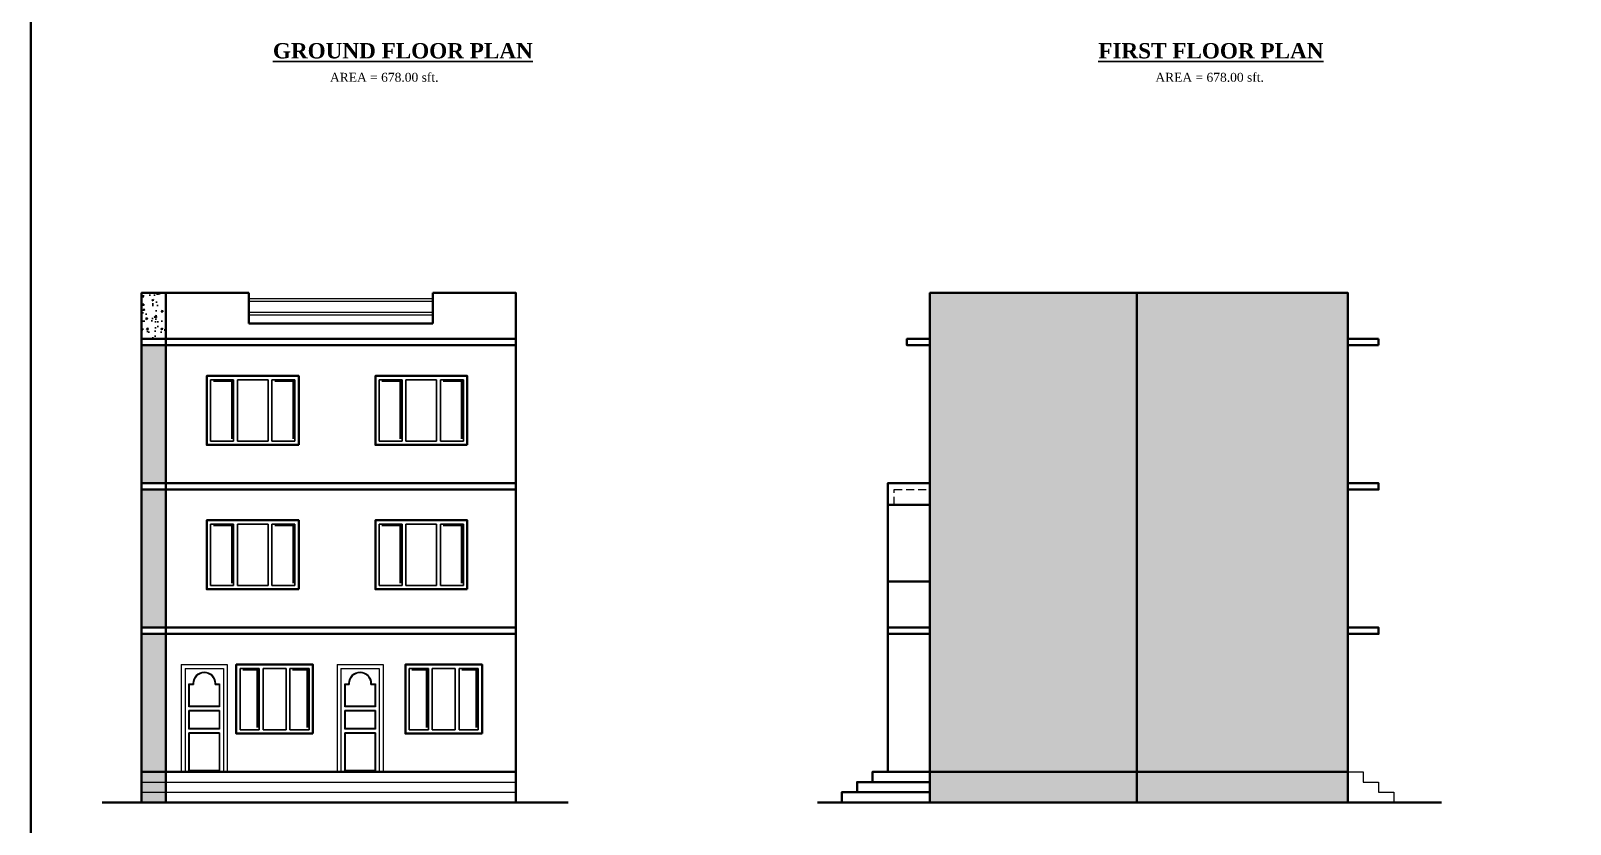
# Model space of a CAD drawing. Header units: feet. Extents: x 4160 to 31260, y -20219 to -1382.
# Drawn here: x 17057 to 18262, y -7795 to -7173 of the extents above; entities that cross this region are included whole.
import ezdxf

# ---------------------------------------------------------------- set-up
doc = ezdxf.new("R2010")
doc.units = ezdxf.units.FT
doc.header["$LTSCALE"] = 50
doc.header["$MEASUREMENT"] = 0
doc.linetypes.add('HIDDEN', pattern=[0.375, 0.25, -0.125])
for name, color, linetype, lineweight in [('DIMENSION', 142, 'Continuous', 13), ('DOOR ELEVATION', 21, 'Continuous', 15), ('stair', 140, 'Continuous', 18), ('wall', 6, 'Continuous', 40)]:
    doc.layers.add(name, color=color, linetype=linetype, lineweight=lineweight)
doc.layers.add('Hatch', color=30, linetype='Continuous')
doc.layers.add('Text', color=7, linetype='Continuous')
doc.styles.add('7 INCH', font='times.ttf', dxfattribs={"height": 7})

# ---------------------------------------------------------------- blocks, each defined once
blk = doc.blocks.new('D31')
at = {"layer": 'DOOR ELEVATION'}
for p, q in [((-36, 84), (-36, 0)), ((-36, 84), (0, 84)), ((-33, 81), (-33, 0)), ((-33, 81), (-3, 81)), ((-3, 81), (-3, 0)), ((0, 84), (0, 0)), ((-30, 51), (-30, 69)), ((-30, 69), (-27, 69)), ((-29.5, 51.5), (-29.5, 68.5)), ((-29.5, 68.5), (-26.5, 68.5)), ((-9.5, 68.5), (-6.5, 68.5)), ((-9, 69), (-6, 69)), ((-6.5, 68.5), (-6.5, 51.5)), ((-6, 69), (-6, 51)), ((-6, 51), (-30, 51)), ((-6.5, 51.5), (-29.5, 51.5)), ((-6, 48), (-30, 48)), ((-30, 33.5), (-30, 48)), ((-6.5, 47.5), (-29.5, 47.5)), ((-29.5, 34), (-29.5, 47.5)), ((-6.5, 47.5), (-6.5, 34)), ((-6, 48), (-6, 33.5)), ((-6, 33.5), (-30, 33.5)), ((-30, 0.5), (-30, 30.5)), ((-6, 30.5), (-30, 30.5)), ((-6.5, 34), (-29.5, 34)), ((-29.5, 1), (-29.5, 30)), ((-6.5, 30), (-29.5, 30)), ((-6.5, 30), (-6.5, 1)), ((-6, 30.5), (-6, 0.5)), ((-36, 0), (-33, 0)), ((-33, 0.5), (-3, 0.5)), ((-6, 0.5), (-30, 0.5)), ((-6.5, 1), (-29.5, 1)), ((-3, 0), (0, 0))]:
    blk.add_line(p, q, dxfattribs=at)
for radius, start, end in [(9, 0, 180), (8.5, 356.6277, 183.3723)]:
    blk.add_arc((-18, 69), radius, start, end, dxfattribs=at)

msp = doc.modelspace()

# ---------------------------------------------------------------- hatches: boundary and pattern name
at = {"layer": 'Hatch', "ltscale": 0.1}
h = msp.add_hatch(dxfattribs=at)
h.set_pattern_fill('AR-CONC', color=256, scale=2)
h.set_pattern_definition([(50, (1983.95, 121.14), (14.345204, -1.255043), [1.5, -16.5]), (355, (1983.95, 121.14), (-2.775027, 15.043843), [1.2, -13.2]), (100.45144, (1985.145, 121.036), (11.570177, 13.7888), [1.274804, -14.022842]), (46.1842, (1983.95, 125.14), (21.344827, -3.310386), [2.25, -24.75]), (96.63564, (1985.729, 124.864), (18.69324, 19.482372), [1.912207, -21.034275]), (351.18416, (1983.95, 125.14), (18.69324, 19.482372), [1.8, -19.8]), (21, (1985.95, 124.14), (11.938141, -8.052378), [1.5, -16.5]), (326, (1985.95, 124.14), (4.866307, 14.503001), [1.2, -13.2]), (71.451445, (1986.945, 123.469), (16.804448, 6.450623), [1.274804, -14.022842]), (37.5, (1983.95, 121.1403), (0.2431971, 6.657877), [0, -13.04, 0, -13.4, 0, -13.25]), (7.5, (1983.95, 121.14), (5.2613907, 7.8882342), [0, -7.64, 0, -12.74, 0, -5.05]), (327.5, (1979.49, 121.1403), (10.6764487, -0.4510974), [0, -5, 0, -15.6, 0, -20.7]), (317.5, (1977.49, 121.14), (11.6637234, 2.0020996), [0, -6.5, 0, -10.36, 0, -14.7])])
h.paths.add_polyline_path([(17162.89, -7378.57), (17143.82, -7378.57), (17143.82, -7414.57), (17162.89, -7414.57)])
h = msp.add_hatch(dxfattribs=at)
h.set_pattern_fill('AR-CONC', color=256, scale=2)
h.set_pattern_definition([(50, (4707.869, 781.151), (14.345204, -1.255043), [1.5, -16.5]), (355, (4707.869, 781.151), (-2.775027, 15.043843), [1.2, -13.2]), (100.45144, (4709.064, 781.047), (11.570177, 13.7888), [1.274804, -14.022842]), (46.1842, (4707.869, 785.151), (21.344827, -3.310386), [2.25, -24.75]), (96.63564, (4709.647, 784.875), (18.69324, 19.482372), [1.912207, -21.034275]), (351.18416, (4707.869, 785.151), (18.69324, 19.482372), [1.8, -19.8]), (21, (4709.869, 784.151), (11.938141, -8.052378), [1.5, -16.5]), (326, (4709.869, 784.151), (4.866307, 14.503001), [1.2, -13.2]), (71.45144, (4710.864, 783.48), (16.804448, 6.450623), [1.274804, -14.022842]), (37.5, (4707.8687, 781.151), (0.2431971, 6.657877), [0, -13.04, 0, -13.4, 0, -13.25]), (7.5, (4707.869, 781.151), (5.2613907, 7.8882342), [0, -7.64, 0, -12.74, 0, -5.05]), (327.5, (4703.4087, 781.151), (10.6764487, -0.4510974), [0, -5, 0, -15.6, 0, -20.7]), (317.5, (4701.409, 781.151), (11.6637234, 2.0020996), [0, -6.5, 0, -10.36, 0, -14.7])])
h.paths.add_polyline_path([(17922.93, -7640.57), (17760.93, -7640.57), (17760.93, -7753.57), (17922.93, -7753.57)])
h.paths.add_polyline_path([(17922.93, -7753.57), (17760.93, -7753.57), (17760.93, -7777.57), (17922.93, -7777.57)])
h.paths.add_polyline_path([(18088.11, -7753.57), (17922.93, -7753.57), (17922.93, -7777.57), (18088.11, -7777.57)])
h.paths.add_polyline_path([(18088.11, -7640.57), (17922.93, -7640.57), (17922.93, -7753.57), (18088.11, -7753.57)])
h.paths.add_polyline_path([(18088.11, -7527.57), (17922.93, -7527.57), (17922.93, -7640.57), (18088.11, -7640.57)])
h.paths.add_polyline_path([(17922.93, -7527.57), (17760.93, -7527.57), (17760.93, -7640.57), (17922.93, -7640.57)])
h.paths.add_polyline_path([(17922.93, -7414.57), (17760.93, -7414.57), (17760.93, -7527.57), (17922.93, -7527.57)])
h.paths.add_polyline_path([(18088.11, -7414.57), (17922.93, -7414.57), (17922.93, -7527.57), (18088.11, -7527.57)])
h.paths.add_polyline_path([(18088.11, -7378.57), (17922.93, -7378.57), (17922.93, -7414.57), (18088.11, -7414.57)])
h.paths.add_polyline_path([(17922.93, -7378.57), (17760.93, -7378.57), (17760.93, -7414.57), (17922.93, -7414.57)])
h = msp.add_hatch(dxfattribs=at)
h.set_pattern_fill('AR-CONC', color=256, scale=2)
h.set_pattern_definition([(50, (1983.95, 109.14), (14.345204, -1.255043), [1.5, -16.5]), (355, (1983.95, 109.14), (-2.775027, 15.043843), [1.2, -13.2]), (100.45144, (1985.145, 109.036), (11.570177, 13.7888), [1.274804, -14.022842]), (46.1842, (1983.95, 113.14), (21.344827, -3.310386), [2.25, -24.75]), (96.63564, (1985.729, 112.864), (18.69324, 19.482372), [1.912207, -21.034275]), (351.18416, (1983.95, 113.14), (18.69324, 19.482372), [1.8, -19.8]), (21, (1985.95, 112.14), (11.938141, -8.052378), [1.5, -16.5]), (326, (1985.95, 112.14), (4.866307, 14.503001), [1.2, -13.2]), (71.451445, (1986.945, 111.469), (16.804448, 6.450623), [1.274804, -14.022842]), (37.5, (1983.95, 109.1403), (0.2431971, 6.657877), [0, -13.04, 0, -13.4, 0, -13.25]), (7.5, (1983.95, 109.14), (5.2613907, 7.8882342), [0, -7.64, 0, -12.74, 0, -5.05]), (327.5, (1979.49, 109.1403), (10.6764487, -0.4510974), [0, -5, 0, -15.6, 0, -20.7]), (317.5, (1977.49, 109.14), (11.6637234, 2.0020996), [0, -6.5, 0, -10.36, 0, -14.7])])
h.paths.add_polyline_path([(17162.89, -7753.57), (17143.82, -7753.57), (17143.82, -7777.57), (17162.89, -7777.57)])
h.paths.add_polyline_path([(17162.89, -7645.57), (17143.82, -7645.57), (17143.82, -7753.57), (17162.89, -7753.57)])
h.paths.add_polyline_path([(17162.89, -7532.57), (17143.82, -7532.57), (17143.82, -7640.57), (17162.89, -7640.57)])
h.paths.add_polyline_path([(17162.89, -7419.57), (17143.82, -7419.57), (17143.82, -7527.57), (17162.89, -7527.57)])

# ---------------------------------------------------------------- linework, layer by layer
at = {"layer": 'DIMENSION', "ltscale": 0.1}
for p, q in [((17227.83, -7382.97), (17371.83, -7382.97)), ((17227.83, -7384.97), (17371.83, -7384.97)), ((17227.83, -7393.65), (17371.83, -7393.65)), ((17227.83, -7395.65), (17371.83, -7395.65))]:
    msp.add_line(p, q, dxfattribs=at)
at = {"layer": 'DIMENSION', "linetype": 'HIDDEN', "ltscale": 0.5}
msp.add_lwpolyline([(17732.93, -7544.57), (17732.93, -7532.57), (17760.93, -7532.57)], dxfattribs=at)
at = {"layer": 'DIMENSION', "ltscale": 0.1}
msp.add_lwpolyline([(18088.11, -7753.57), (18100.11, -7753.57), (18100.11, -7761.57), (18112.11, -7761.57), (18112.11, -7769.57), (18124.11, -7769.57), (18124.11, -7777.57), (18124.11, -7777.57)], dxfattribs=at)
at = {"layer": 'Hatch', "linetype": 'Continuous'}
for p, q in [((17197.86, -7494.57), (17197.86, -7446.57)), ((17197.86, -7446.57), (17215.86, -7446.57)), ((17215.86, -7446.57), (17215.86, -7494.57)), ((17218.86, -7446.57), (17242.86, -7446.57)), ((17218.86, -7446.57), (17218.86, -7494.57)), ((17242.86, -7446.57), (17242.86, -7494.57)), ((17245.86, -7446.57), (17263.86, -7446.57)), ((17245.86, -7446.57), (17245.86, -7494.57)), ((17263.86, -7446.57), (17263.86, -7494.57)), ((17329.77, -7494.57), (17329.77, -7446.57)), ((17329.77, -7446.57), (17347.77, -7446.57)), ((17347.77, -7446.57), (17347.77, -7494.57)), ((17350.77, -7446.57), (17374.77, -7446.57)), ((17350.77, -7446.57), (17350.77, -7494.57)), ((17374.77, -7446.57), (17374.77, -7494.57)), ((17377.77, -7446.57), (17395.77, -7446.57)), ((17377.77, -7446.57), (17377.77, -7494.57)), ((17395.77, -7446.57), (17395.77, -7494.57)), ((17215.86, -7494.57), (17197.86, -7494.57)), ((17242.86, -7494.57), (17218.86, -7494.57)), ((17263.86, -7494.57), (17245.86, -7494.57)), ((17347.77, -7494.57), (17329.77, -7494.57)), ((17374.77, -7494.57), (17350.77, -7494.57)), ((17395.77, -7494.57), (17377.77, -7494.57)), ((17197.86, -7607.57), (17197.86, -7559.57)), ((17197.86, -7559.57), (17215.86, -7559.57)), ((17215.86, -7559.57), (17215.86, -7607.57)), ((17218.86, -7559.57), (17242.86, -7559.57)), ((17218.86, -7559.57), (17218.86, -7607.57)), ((17242.86, -7559.57), (17242.86, -7607.57)), ((17245.86, -7559.57), (17263.86, -7559.57)), ((17245.86, -7559.57), (17245.86, -7607.57)), ((17263.86, -7559.57), (17263.86, -7607.57)), ((17329.77, -7607.57), (17329.77, -7559.57)), ((17329.77, -7559.57), (17347.77, -7559.57)), ((17347.77, -7559.57), (17347.77, -7607.57)), ((17350.77, -7559.57), (17374.77, -7559.57)), ((17350.77, -7559.57), (17350.77, -7607.57)), ((17374.77, -7559.57), (17374.77, -7607.57)), ((17377.77, -7559.57), (17395.77, -7559.57)), ((17377.77, -7559.57), (17377.77, -7607.57)), ((17395.77, -7559.57), (17395.77, -7607.57)), ((17215.86, -7607.57), (17197.86, -7607.57)), ((17242.86, -7607.57), (17218.86, -7607.57)), ((17263.86, -7607.57), (17245.86, -7607.57)), ((17347.77, -7607.57), (17329.77, -7607.57)), ((17374.77, -7607.57), (17350.77, -7607.57)), ((17395.77, -7607.57), (17377.77, -7607.57)), ((17220.86, -7720.57), (17220.86, -7672.57)), ((17220.86, -7672.57), (17235.86, -7672.57)), ((17235.86, -7672.57), (17235.86, -7720.57)), ((17238.86, -7672.57), (17256.86, -7672.57)), ((17238.86, -7672.57), (17238.86, -7720.57)), ((17256.86, -7672.57), (17256.86, -7720.57)), ((17259.86, -7672.57), (17274.86, -7672.57)), ((17259.86, -7672.57), (17259.86, -7720.57)), ((17274.86, -7672.57), (17274.86, -7720.57)), ((17353.3, -7720.57), (17353.3, -7672.57)), ((17353.3, -7672.57), (17368.3, -7672.57)), ((17368.3, -7672.57), (17368.3, -7720.57)), ((17371.3, -7672.57), (17389.3, -7672.57)), ((17371.3, -7672.57), (17371.3, -7720.57)), ((17389.3, -7672.57), (17389.3, -7720.57)), ((17392.3, -7672.57), (17407.3, -7672.57)), ((17392.3, -7672.57), (17392.3, -7720.57)), ((17407.3, -7672.57), (17407.3, -7720.57)), ((17235.86, -7720.57), (17220.86, -7720.57)), ((17256.86, -7720.57), (17238.86, -7720.57)), ((17274.86, -7720.57), (17259.86, -7720.57)), ((17368.3, -7720.57), (17353.3, -7720.57)), ((17389.3, -7720.57), (17371.3, -7720.57)), ((17407.3, -7720.57), (17392.3, -7720.57))]:
    msp.add_line(p, q, dxfattribs=at)
at = {"layer": 'stair', "ltscale": 0.1}
for p, q in [((17143.82, -7761.57), (17436.77, -7761.57)), ((17143.82, -7769.57), (17436.77, -7769.57))]:
    msp.add_line(p, q, dxfattribs=at)
at = {"layer": 'wall', "ltscale": 0.1}
for p, q in [((17760.93, -7378.57), (17760.93, -7777.57)), ((17922.93, -7378.57), (17922.93, -7777.57)), ((18088.11, -7378.57), (18088.11, -7777.57)), ((17143.82, -7777.57), (17143.82, -7414.57)), ((17143.82, -7414.57), (17436.77, -7414.57)), ((17143.82, -7419.57), (17436.77, -7419.57)), ((17162.89, -7777.57), (17162.89, -7414.57)), ((17436.77, -7777.57), (17436.77, -7414.57)), ((18088.11, -7414.57), (18112.11, -7414.57)), ((18088.11, -7419.57), (18112.11, -7419.57)), ((18112.11, -7419.57), (18112.11, -7414.57)), ((17143.82, -7527.57), (17436.77, -7527.57)), ((17143.82, -7532.57), (17436.77, -7532.57)), ((17727.93, -7640.57), (17727.93, -7544.57)), ((17732.93, -7544.57), (17760.93, -7544.57)), ((17727.93, -7640.57), (17727.93, -7604.57)), ((17727.93, -7604.57), (17760.93, -7604.57)), ((17143.82, -7640.57), (17436.77, -7640.57)), ((17143.82, -7645.57), (17436.77, -7645.57)), ((17727.93, -7645.57), (17727.93, -7753.57)), ((17143.82, -7753.57), (17436.77, -7753.57)), ((17727.93, -7753.57), (18088.11, -7753.57)), ((17703.93, -7769.57), (17760.93, -7769.57)), ((17715.93, -7761.57), (17760.93, -7761.57)), ((17112.81, -7777.57), (17477.65, -7777.57)), ((17672.83, -7777.57), (18161.33, -7777.57))]:
    msp.add_line(p, q, dxfattribs=at)
at = {"layer": 'wall', "color": 7, "linetype": 'Continuous'}
for p, q in [((17199.99, -7447.48), (17214.61, -7447.48)), ((17214.61, -7447.48), (17214.61, -7492.81)), ((17247.99, -7447.48), (17262.61, -7447.48)), ((17262.61, -7447.48), (17262.61, -7492.81)), ((17331.91, -7447.48), (17346.53, -7447.48)), ((17346.53, -7447.48), (17346.53, -7492.81)), ((17379.91, -7447.48), (17394.53, -7447.48)), ((17394.53, -7447.48), (17394.53, -7492.81)), ((17199.99, -7560.48), (17214.61, -7560.48)), ((17214.61, -7560.48), (17214.61, -7605.81)), ((17247.99, -7560.48), (17262.61, -7560.48)), ((17262.61, -7560.48), (17262.61, -7605.81)), ((17331.91, -7560.48), (17346.53, -7560.48)), ((17346.53, -7560.48), (17346.53, -7605.81)), ((17379.91, -7560.48), (17394.53, -7560.48)), ((17394.53, -7560.48), (17394.53, -7605.81)), ((17222.99, -7673.48), (17234.61, -7673.48)), ((17234.61, -7673.48), (17234.61, -7718.81)), ((17261.99, -7673.48), (17273.61, -7673.48)), ((17273.61, -7673.48), (17273.61, -7718.81)), ((17355.44, -7673.48), (17367.06, -7673.48)), ((17367.06, -7673.48), (17367.06, -7718.81)), ((17394.44, -7673.48), (17406.06, -7673.48)), ((17406.06, -7673.48), (17406.06, -7718.81))]:
    msp.add_line(p, q, dxfattribs=at)
at = {"layer": 'wall', "ltscale": 0.1}
msp.add_lwpolyline([(17057.05, -6527.97), (19633.22, -6527.97), (19633.22, -8677.08), (17057.05, -8677.08)], close=True, dxfattribs=at)
for points in [[(17143.82, -7414.57), (17143.82, -7378.57), (17162.89, -7378.57), (17162.89, -7414.57)], [(17162.89, -7378.57), (17227.83, -7378.57)], [(17227.83, -7378.57), (17227.83, -7402.57)], [(17371.83, -7378.57), (17371.83, -7402.57)], [(17371.83, -7378.57), (17436.77, -7378.57), (17436.77, -7414.57)], [(17760.93, -7414.57), (17760.93, -7378.57), (18088.11, -7378.57), (18088.11, -7414.57)], [(17227.83, -7402.57), (17371.83, -7402.57)], [(17760.93, -7414.57), (17742.93, -7414.57), (17742.93, -7419.57), (17760.93, -7419.57)], [(17760.93, -7527.57), (17727.93, -7527.57), (17727.93, -7544.57), (17732.93, -7544.57)], [(18088.11, -7527.57), (18112.11, -7527.57), (18112.11, -7532.57), (18088.11, -7532.57)], [(17760.93, -7645.57), (17727.93, -7645.57), (17727.93, -7640.57), (17760.93, -7640.57)], [(18088.11, -7640.57), (18112.11, -7640.57), (18112.11, -7645.57), (18088.11, -7645.57)], [(17727.93, -7753.57), (17715.93, -7753.57), (17715.93, -7761.57), (17703.93, -7761.57), (17703.93, -7769.57), (17691.93, -7769.57), (17691.93, -7777.57)]]:
    msp.add_lwpolyline(points, dxfattribs=at)
at = {"layer": 'wall', "color": 7, "linetype": 'Continuous'}
for points in [[(17266.86, -7497.57), (17194.86, -7497.57), (17194.86, -7443.57), (17266.86, -7443.57)], [(17398.77, -7497.57), (17326.77, -7497.57), (17326.77, -7443.57), (17398.77, -7443.57)], [(17266.86, -7610.57), (17194.86, -7610.57), (17194.86, -7556.57), (17266.86, -7556.57)], [(17398.77, -7610.57), (17326.77, -7610.57), (17326.77, -7556.57), (17398.77, -7556.57)], [(17277.86, -7723.57), (17217.86, -7723.57), (17217.86, -7669.57), (17277.86, -7669.57)], [(17410.3, -7723.57), (17350.3, -7723.57), (17350.3, -7669.57), (17410.3, -7669.57)]]:
    msp.add_lwpolyline(points, close=True, dxfattribs=at)

# ---------------------------------------------------------------- block references
at = {"layer": 'DIMENSION'}
for p in [(17210.89, -7753.57), (17332.83, -7753.57)]:
    msp.add_blockref('D31', p, dxfattribs=at)

# ---------------------------------------------------------------- texts
at = {"layer": 'Text', "style": '7 INCH'}
for p in [(17291.26, -7213.25), (17937.39, -7213.25)]:
    msp.add_text('AREA = 678.00 sft.', height=7, dxfattribs=at).set_placement(p)
at = {"layer": 'Text', "char_height": 12, "width": 389.9994, "attachment_point": 1, "style": '7 INCH'}
for s, insert in [('{\\fTimes New Roman|b1|i0|c0|p18;\\LGROUND FLOOR PLAN}', (17246.6, -7182.97)), ('{\\fTimes New Roman|b1|i0|c0|p18;\\LFIRST FLOOR PLAN}', (17892.73, -7182.97))]:
    msp.add_mtext(s, dxfattribs=dict(at, insert=insert))

doc.saveas('drawing.dxf')
